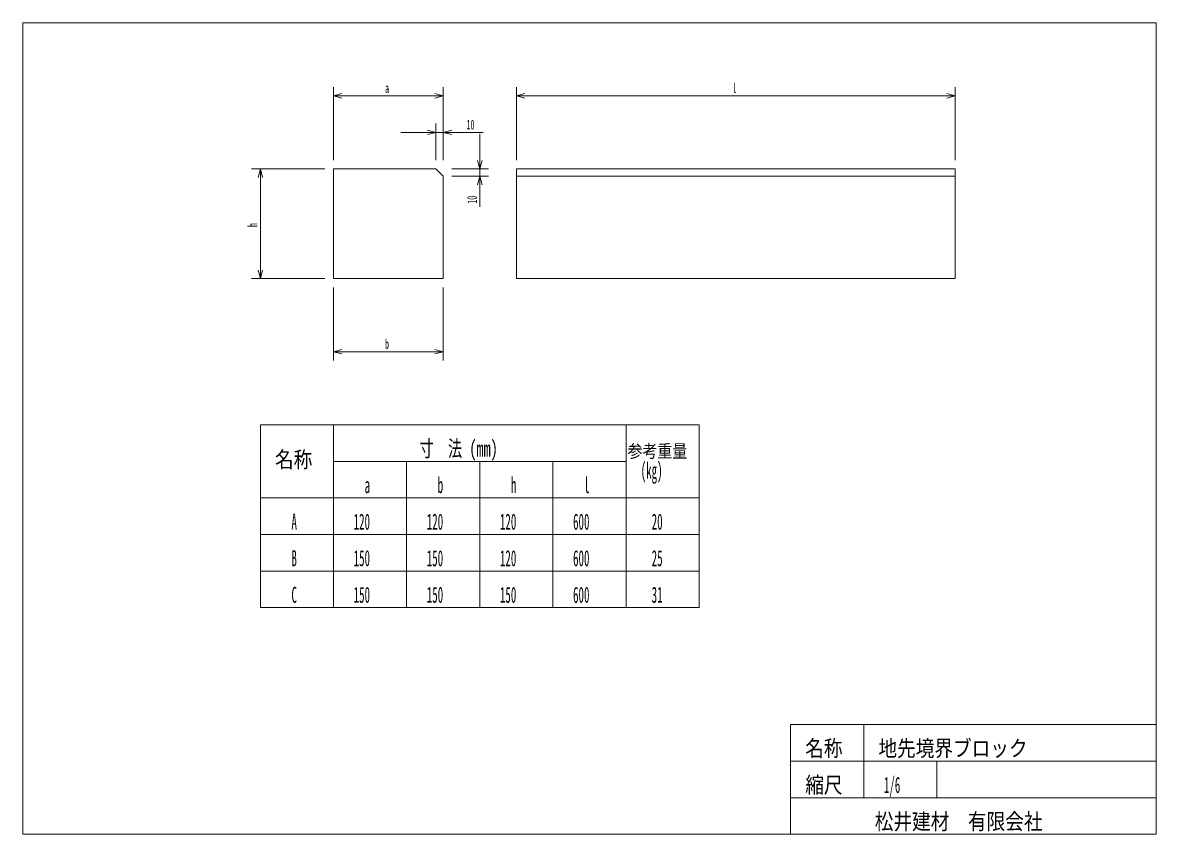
# Model space of a CAD drawing. Units: millimetres, scale not verified. Extents: x 40 to 1590, y 14 to 1124.
import ezdxf
from ezdxf.enums import TextEntityAlignment as Align

# ---------------------------------------------------------------- set-up
doc = ezdxf.new("R2010")
doc.units = ezdxf.units.MM
doc.header["$LTSCALE"] = 2
doc.layers.add('1', color=7, linetype='Continuous', lineweight=18)
doc.styles.add('ＭＳ ゴシック', font='')
doc.styles.get('ＭＳ ゴシック').set_extended_font_data('MS Gothic')

msp = doc.modelspace()

# ---------------------------------------------------------------- linework, layer by layer
at = {"layer": '1'}
for p, q in [((40, 1124), (40, 14)), ((40, 1124), (1590, 1124)), ((1590, 1124), (1590, 14)), ((465, 1036), (465, 936)), ((465, 1024), (476.591, 1027.106)), ((465, 1024), (615, 1024)), ((465, 1024), (476.591, 1020.894)), ((615, 1024), (603.409, 1027.106)), ((615, 1024), (603.409, 1020.894)), ((615, 1036), (615, 936)), ((715, 1036), (715, 936)), ((715, 1024), (726.591, 1027.106)), ((715, 1024), (1315, 1024)), ((715, 1024), (726.591, 1020.894)), ((1315, 1024), (1303.409, 1027.106)), ((1315, 1024), (1303.409, 1020.894)), ((1315, 1036), (1315, 936)), ((605, 974), (593.409, 977.106)), ((605, 986), (605, 936)), ((615, 986), (615, 936)), ((615, 974), (626.591, 977.106)), ((669.431, 974), (557, 974)), ((605, 974), (593.409, 970.894)), ((615, 974), (626.591, 970.894)), ((665, 972), (665, 872.027)), ((665, 924), (661.894, 935.591)), ((665, 924), (668.106, 935.591)), ((353, 924), (453, 924)), ((365, 924), (361.894, 912.409)), ((365, 924), (365, 774)), ((365, 924), (368.106, 912.409)), ((465, 924), (465, 774)), ((465, 924), (605, 924)), ((605, 924), (615, 914)), ((677, 924), (627, 924)), ((715, 924), (1315, 924)), ((715, 774), (715, 924)), ((1315, 924), (1315, 774)), ((615, 774), (615, 914)), ((677, 914), (627, 914)), ((665, 914), (661.894, 902.409)), ((665, 914), (668.106, 902.409)), ((715, 914), (1315, 914)), ((365, 774), (361.894, 785.591)), ((365, 774), (368.106, 785.591)), ((353, 774), (453, 774)), ((465, 774), (615, 774)), ((465, 662), (465, 762)), ((615, 662), (615, 762)), ((1315, 774), (715, 774)), ((465, 674), (476.591, 677.106)), ((465, 674), (615, 674)), ((465, 674), (476.591, 670.894)), ((615, 674), (603.409, 677.106)), ((615, 674), (603.409, 670.894)), ((365, 574), (965, 574)), ((365, 574), (365, 324)), ((465, 574), (465, 324)), ((865, 574), (865, 324)), ((965, 574), (965, 324)), ((465, 524), (865, 524)), ((565, 524), (565, 324)), ((665, 524), (665, 324)), ((765, 524), (765, 324)), ((365, 474), (965, 474)), ((365, 424), (965, 424)), ((365, 374), (965, 374)), ((365, 324), (965, 324)), ((1090, 164), (1590, 164)), ((1090, 164), (1090, 14)), ((1190, 164), (1190, 64)), ((1090, 114), (1590, 114)), ((1290, 114), (1290, 64)), ((1090, 64), (1590, 64)), ((1590, 14), (40, 14))]:
    msp.add_line(p, q, dxfattribs=at)

# ---------------------------------------------------------------- texts
at = {"layer": '1', "style": 'ＭＳ ゴシック'}
for s, height, width, p in [('l', 13.2, 0.5, (1010.5, 1024)), ('a', 13.2, 0.5, (535.5, 1024)), ('10', 13.2, 0.5, (646.931, 974)), ('b', 13.2, 0.5, (535.5, 674)), ('寸  法 (mm)', 21.99, 0.65, (582.5, 524)), ('参考重量', 17.6, 0.85, (867, 524)), ('名称', 21.99, 0.85, (385, 509)), ('(kg)', 21.99, 0.5, (885, 494)), ('a', 21.99, 0.5, (507.5, 474)), ('b', 21.99, 0.5, (607.5, 474)), ('h', 21.99, 0.5, (707.5, 474)), ('l', 21.99, 0.5, (807.5, 474)), ('A', 21.99, 0.5, (407.5, 424)), ('120', 21.99, 0.5, (492.5, 424)), ('120', 21.99, 0.5, (592.5, 424)), ('120', 21.99, 0.5, (692.5, 424)), ('600', 21.99, 0.5, (792.5, 424)), ('20', 21.99, 0.5, (900, 424)), ('B', 21.99, 0.5, (407.5, 374)), ('150', 21.99, 0.5, (492.5, 374)), ('150', 21.99, 0.5, (592.5, 374)), ('120', 21.99, 0.5, (692.5, 374)), ('600', 21.99, 0.5, (792.5, 374)), ('25', 21.99, 0.5, (900, 374)), ('C', 21.99, 0.5, (407.5, 324)), ('150', 21.99, 0.5, (492.5, 324)), ('150', 21.99, 0.5, (592.5, 324)), ('150', 21.99, 0.5, (692.5, 324)), ('600', 21.99, 0.5, (792.5, 324)), ('31', 21.99, 0.5, (900, 324)), ('名称', 21.99, 0.85, (1110, 114)), ('地先境界ブロック', 21.99, 0.85, (1210, 114)), ('縮尺', 21.99, 0.85, (1110, 64)), ('1/6', 21.99, 0.5, (1217.5, 64)), ('松井建材\u3000有限会社', 21.99, 0.85, (1205, 14))]:
    msp.add_text(s, height=height, dxfattribs=dict(at, width=width)).set_placement(p, align=Align.BOTTOM_LEFT)
at = {"layer": '1', "style": 'ＭＳ ゴシック', "width": 0.5}
for s, p in [('10', (665, 876.527)), ('h', (365, 844.5))]:
    msp.add_text(s, height=13.2, rotation=90, dxfattribs=at).set_placement(p, align=Align.BOTTOM_LEFT)

doc.saveas('drawing.dxf')
